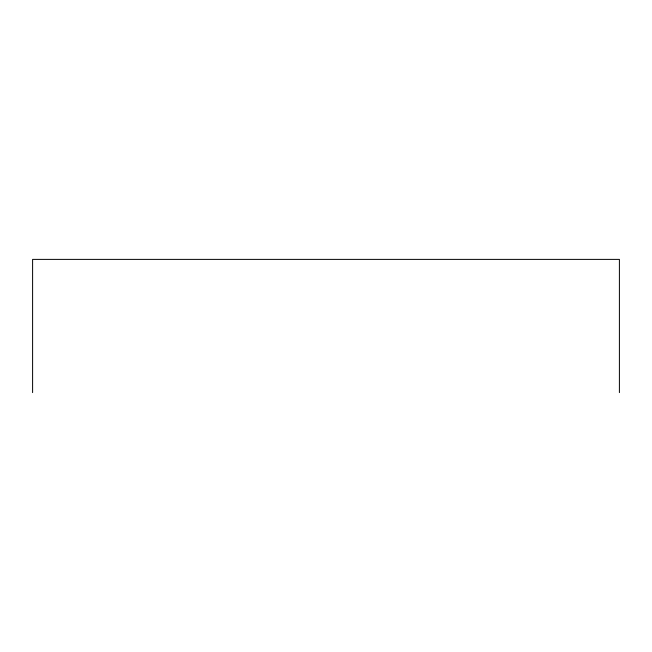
<?xml version="1.0" encoding="UTF-8"?>
<svg xmlns="http://www.w3.org/2000/svg" width="652" height="652" viewBox="0 0 652 652"><rect width="100%" height="100%" fill="white"/><g stroke="black" fill="none" stroke-linecap="round" stroke-linejoin="round"><path stroke-width="0.98" d="M619.4 392.61L619.4 259.39L32.6 259.39L32.6 392.61"/></g></svg>
